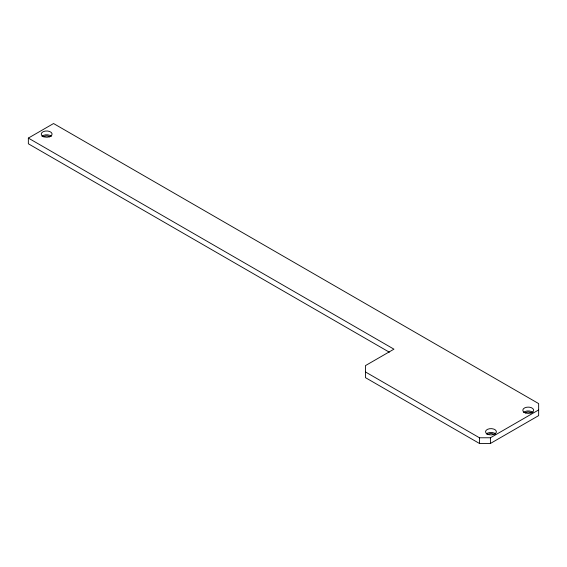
<?xml version="1.0" encoding="UTF-8"?>
<svg xmlns="http://www.w3.org/2000/svg" width="567" height="567" viewBox="0 0 567 567"><rect width="100%" height="100%" fill="white"/><g stroke="black" fill="none" stroke-linecap="round" stroke-linejoin="round"><path stroke-width="0.85" d="M28.35 138.086L53.56 123.535L538.65 403.598L538.65 415.618L490.412 443.465L479.455 443.465L365.446 377.643L365.446 365.623L393.945 349.166L28.35 138.086L28.35 143.784L389.345 352.206M365.446 371.952L479.455 437.774L490.412 437.774L538.65 409.927M490.412 437.774L490.412 443.465M479.455 437.774L479.455 443.465M486.266 433.989A5.429 3.133 0 0 1 495.664 433.989M487.946 434.549A3.487 2.013 0 0 1 493.985 434.549M525.212 413.031A3.487 2.013 0 0 1 531.258 413.031M523.539 412.471A5.429 3.133 0 0 1 532.937 412.471M43.638 136.895A3.487 2.013 0 0 1 49.676 136.895M41.958 136.335A5.429 3.133 0 0 1 51.356 136.335M524.397 412.457A5.429 3.133 0 0 0 533.476 411.054A5.429 3.133 0 0 0 526.828 407.212A5.429 3.133 0 0 0 524.397 412.457M487.124 433.975A5.429 3.133 0 0 0 496.203 432.571A5.429 3.133 0 0 0 489.562 428.73A5.429 3.133 0 0 0 487.124 433.975M42.823 136.314A5.429 3.133 0 0 0 51.902 134.911A5.429 3.133 0 0 0 45.254 131.076A5.429 3.133 0 0 0 42.823 136.314"/></g></svg>
